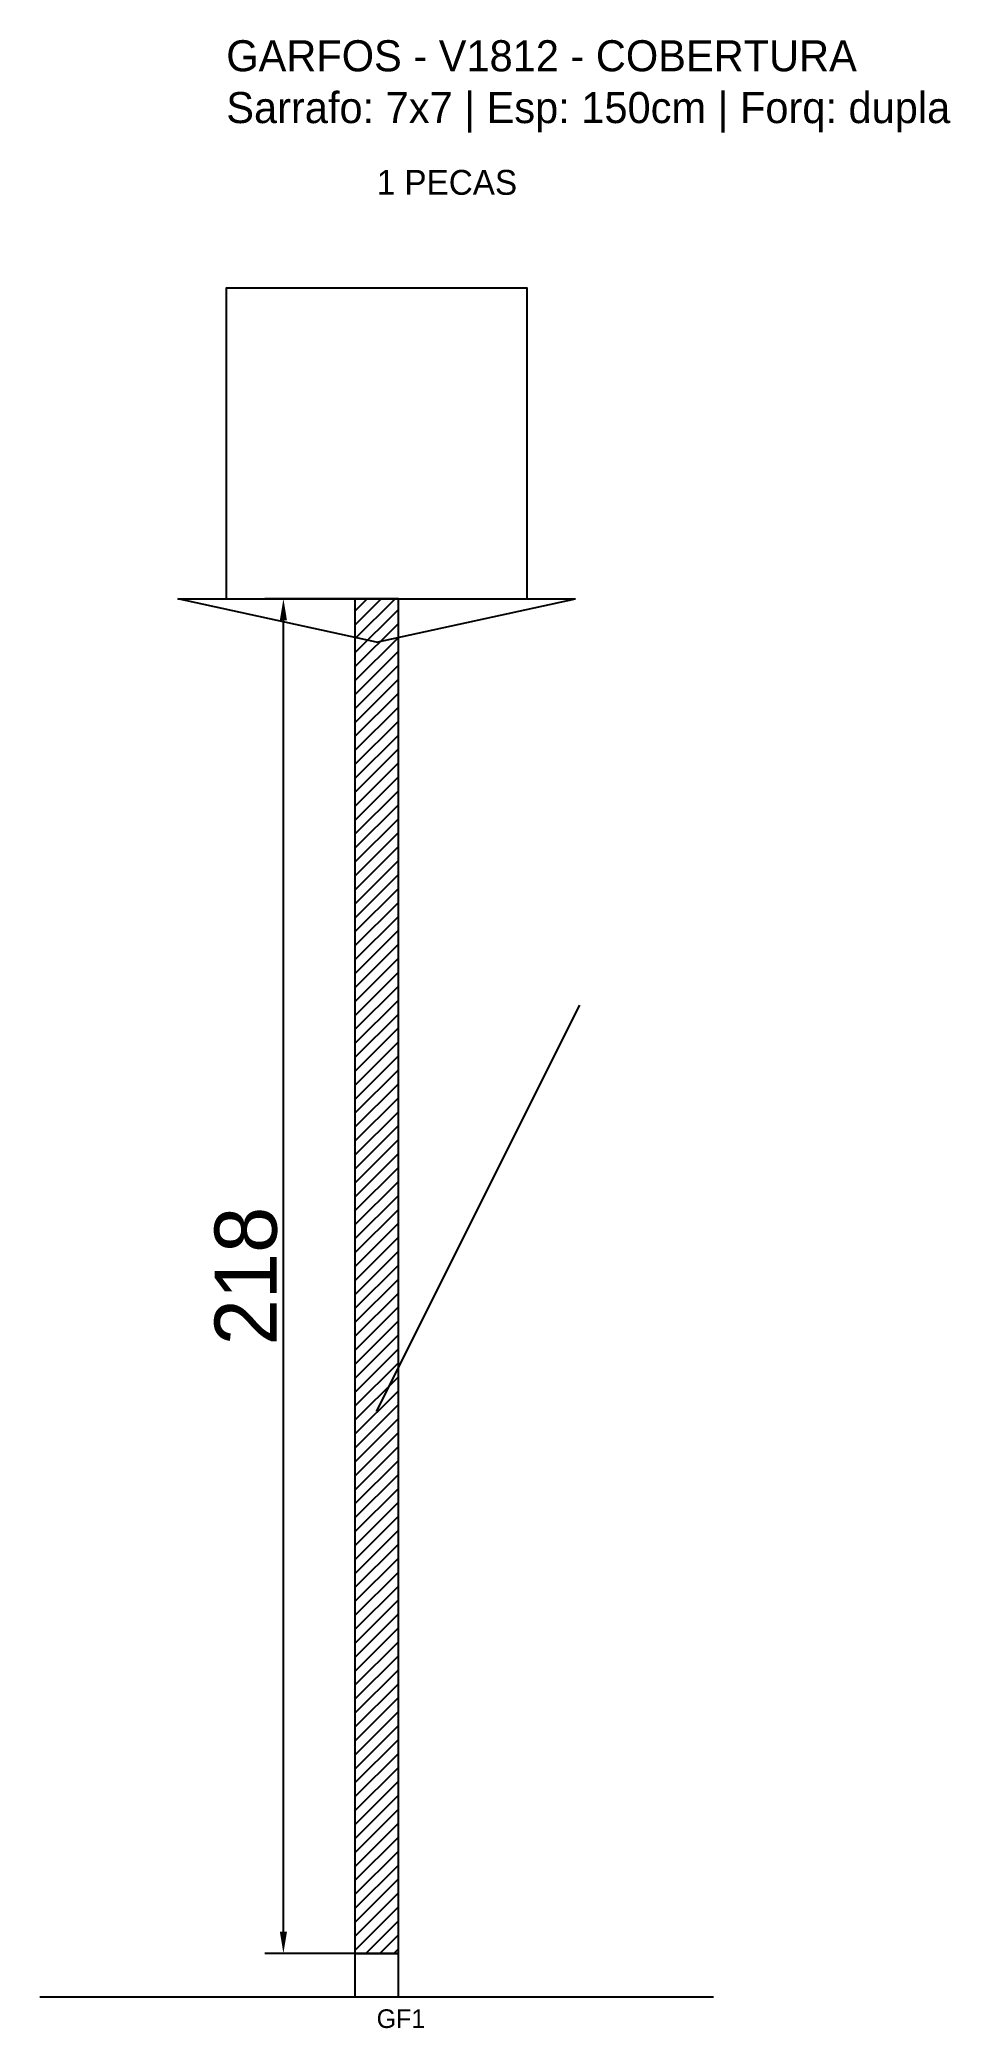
# Model space of a CAD drawing. Header units: metres. Extents: x -30 to 116, y -12 to 308.
import ezdxf

# ---------------------------------------------------------------- set-up
doc = ezdxf.new("R2010")
doc.units = ezdxf.units.M
for name, color, linetype in [('BARRA_ANCORAGEM', 1, 'Continuous'), ('COTA', 241, 'Continuous'), ('GARFOS OK', 3, 'Continuous'), ('NOME DA VIGA', 6, 'Continuous'), ('SARR_7x7', 40, 'Continuous'), ('VIGAS', 3, 'Continuous')]:
    doc.layers.add(name, color=color, linetype=linetype)
doc.dimstyles.new('EZ DXF', dxfattribs={"dimtxt": 10, "dimasz": 3.5, "dimexe": 3, "dimexo": 1.5, "dimgap": 1, "dimtad": 1, "dimdec": 1, "dimdsep": 46, "dimcen": 2.5, "dimazin": 3, "dimtfac": 1, "dimtmove": 0, "dimatfit": 3})

msp = doc.modelspace()

# ---------------------------------------------------------------- hatches: boundary and pattern name
at = {"layer": 'COTA'}
h = msp.add_hatch(dxfattribs=at)
h.set_pattern_fill('ANSI31', scale=0.5)
h.paths.add_polyline_path([(20.69, 0), (27.69, 0), (27.69, 218), (20.69, 218)])

# ---------------------------------------------------------------- linework, layer by layer
at = {"layer": 'BARRA_ANCORAGEM'}
msp.add_line((24.19, 87.2), (56.89, 152.6), dxfattribs=at)
at = {"layer": 'GARFOS OK'}
for p, q in [((24.19, 211), (-7.81, 218)), ((-7.81, 218), (56.19, 218)), ((24.19, 211), (56.19, 218))]:
    msp.add_line(p, q, dxfattribs=at)
at = {"layer": 'GARFOS OK', "linetype": 'CONTINUOUS'}
msp.add_line((-30, -7), (78.39, -7), dxfattribs=at)
at = {"layer": 'GARFOS OK'}
msp.add_lwpolyline([(20.69, 0), (27.69, 0), (27.69, 218), (20.69, 218), (20.69, 0)], dxfattribs=at)
at = {"layer": 'SARR_7x7'}
msp.add_lwpolyline([(20.69, -7), (27.69, -7), (27.69, 0), (20.69, 0), (20.69, -7)], dxfattribs=at)
at = {"layer": 'VIGAS'}
msp.add_lwpolyline([(0, 218), (48.39, 218), (48.39, 268), (0, 268), (0, 218)], dxfattribs=at)

# ---------------------------------------------------------------- texts
at = {"layer": 'NOME DA VIGA'}
for s, height, p in [('1 PECAS', 4, (24.19, 283)), ('GF1', 3, (24.19, -12))]:
    msp.add_text(s, height=height, dxfattribs=at).set_placement(p)
at = {"layer": 'NOME DA VIGA', "insert": (0, 293), "char_height": 5, "attachment_point": 7}
msp.add_mtext('GARFOS - V1812 - COBERTURA\\PSarrafo: 7x7 | Esp: 150cm | Forq: dupla', dxfattribs=at)

# ---------------------------------------------------------------- dimensions: what is measured, and where the dimension line sits
at = {"layer": 'COTA'}
msp.add_linear_dim(base=(9.19, 0), p1=(24.19, 0), p2=(24.19, 218), angle=90, dimstyle='EZ DXF', dxfattribs=at).render()

doc.saveas('drawing.dxf')
